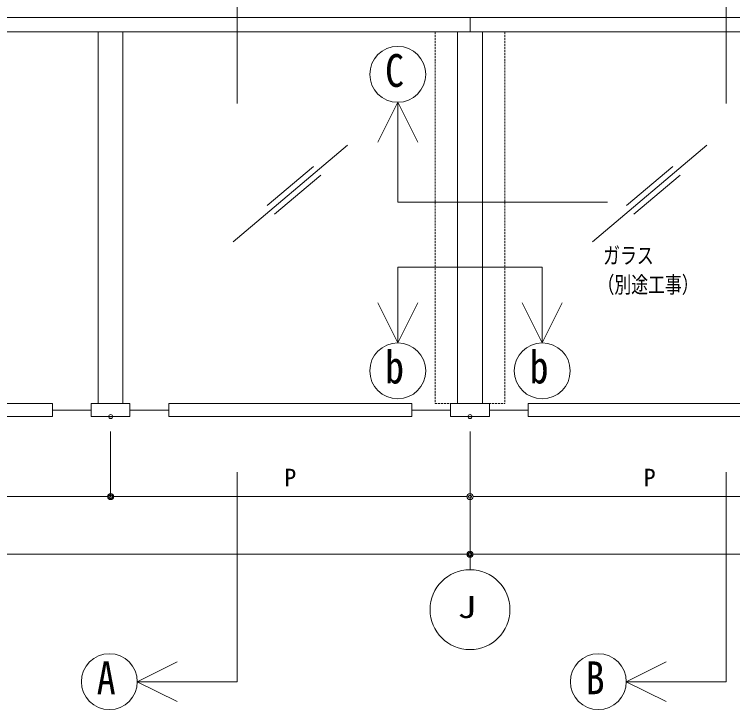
# Model space of a CAD drawing. Units: millimetres, scale not verified. Extents: x -1262 to 1261, y -891 to 891.
# Drawn here: x -839.8 to -480, y -684.3 to -335.9 of the extents above; entities that cross this region are included whole.
import ezdxf
from ezdxf.enums import TextEntityAlignment as Align

# ---------------------------------------------------------------- set-up
doc = ezdxf.new("R2010")
doc.units = ezdxf.units.MM
doc.header["$LTSCALE"] = 4
doc.header["$PDMODE"] = 32
doc.header["$PDSIZE"] = 2
doc.linetypes.add('USER5', pattern=[0.375, 0.25, -0.125])
for name, color, linetype, lineweight in [('0-0_0', 3, 'Continuous', 18), ('0-1_CSLAYER2', 7, 'Continuous', 18), ('0-4_Defpoints', 7, 'Continuous', 18), ('0-5_41_U+FF71_U+FF99_U+FF90', 7, 'Continuous', 18), ('0-7_CSLAYER3', 7, 'Continuous', 18), ('0-B_1手摺寸法', 3, 'Continuous', 18)]:
    doc.layers.add(name, color=color, linetype=linetype, lineweight=lineweight)
doc.layers.add('0-8_MOJI', color=7, linetype='Continuous')
doc.styles.add('ＭＳ ゴシック', font='')
doc.styles.get('ＭＳ ゴシック').set_extended_font_data('MS Gothic')

# ---------------------------------------------------------------- blocks, each defined once
blk = doc.blocks.new('_Origin2')
at = {"layer": '0-0_0', "color": 7, "lineweight": 9}
blk.add_line((-0.5, 0), (-1, 0), dxfattribs=at)
for radius in [0.5, 0.25]:
    blk.add_circle((0, 0), radius, dxfattribs=at)
blk = doc.blocks.new('D149')
at = {"layer": '0-1_CSLAYER2', "lineweight": 9}
for p, q in [((4851.883, 2376.656), (4851.883, 2315.131)), ((4854.883, 2315.131), (5388.883, 2315.131))]:
    blk.add_line(p, q, dxfattribs=at)
at = {"layer": '0-4_Defpoints'}
blk.add_point((4851.883, 2384.156), dxfattribs=at)
at = {"layer": '0-1_CSLAYER2', "xscale": 3, "yscale": 3, "rotation": 180}
blk.add_blockref('_Origin2', (4851.883, 2315.131), dxfattribs=at)
blk = doc.blocks.new('D150')
at = {"layer": '0-1_CSLAYER2', "lineweight": 9}
for p, q in [((4851.883, 2376.656), (4851.883, 2344.044)), ((5031.883, 2376.656), (5031.883, 2344.044)), ((4854.883, 2344.044), (5028.883, 2344.044))]:
    blk.add_line(p, q, dxfattribs=at)
at = {"layer": '0-4_Defpoints'}
for p in [(4851.883, 2384.156), (5031.883, 2384.156), (5031.883, 2344.044)]:
    blk.add_point(p, dxfattribs=at)
at = {"layer": '0-1_CSLAYER2', "xscale": 3, "yscale": 3, "rotation": 180}
blk.add_blockref('_Origin2', (4851.883, 2344.044), dxfattribs=at)
at = {"layer": '0-1_CSLAYER2', "xscale": 3, "yscale": 3}
blk.add_blockref('_Origin2', (5031.883, 2344.044), dxfattribs=at)
at = {"layer": '0-1_CSLAYER2', "style": 'ＭＳ ゴシック'}
blk.add_text('P', height=8.798, dxfattribs=at).set_placement((4938.883, 2346.594), align=Align.BOTTOM_LEFT)
blk = doc.blocks.new('EDDIM0021')
at = {"layer": '0-0_0', "color": 7}
blk.add_circle((146.833, 152.4195), 4, dxfattribs=at)
at = {"layer": '0-0_0', "color": 7, "style": 'ＭＳ ゴシック', "width": 1.25}
blk.add_text('J', height=2.199, dxfattribs=at).set_placement((145.583, 150.9195), align=Align.BOTTOM_LEFT)
blk = doc.blocks.new('D154')
at = {"layer": '0-1_CSLAYER2', "lineweight": 9}
for p, q in [((4851.883, 2376.656), (4851.883, 2315.131)), ((4314.883, 2315.131), (4848.883, 2315.131))]:
    blk.add_line(p, q, dxfattribs=at)
at = {"layer": '0-4_Defpoints'}
for p in [(4851.883, 2384.156), (4851.883, 2315.131)]:
    blk.add_point(p, dxfattribs=at)
at = {"layer": '0-1_CSLAYER2', "xscale": 3, "yscale": 3}
blk.add_blockref('_Origin2', (4851.883, 2315.131), dxfattribs=at)
blk = doc.blocks.new('D156')
at = {"layer": '0-1_CSLAYER2', "lineweight": 9}
for p, q in [((4671.883, 2376.656), (4671.883, 2344.044)), ((4851.883, 2376.656), (4851.883, 2344.044)), ((4848.883, 2344.044), (4674.883, 2344.044))]:
    blk.add_line(p, q, dxfattribs=at)
at = {"layer": '0-4_Defpoints'}
for p in [(4671.883, 2384.156), (4851.883, 2384.156), (4671.883, 2344.044)]:
    blk.add_point(p, dxfattribs=at)
at = {"layer": '0-1_CSLAYER2', "xscale": 3, "yscale": 3, "rotation": 180}
blk.add_blockref('_Origin2', (4671.883, 2344.044), dxfattribs=at)
at = {"layer": '0-1_CSLAYER2', "xscale": 3, "yscale": 3}
blk.add_blockref('_Origin2', (4851.883, 2344.044), dxfattribs=at)
at = {"layer": '0-1_CSLAYER2', "style": 'ＭＳ ゴシック'}
blk.add_text('P', height=8.798, dxfattribs=at).set_placement((4758.883, 2346.594), align=Align.BOTTOM_LEFT)
blk = doc.blocks.new('D157')
at = {"layer": '0-1_CSLAYER2', "lineweight": 9}
for p, q in [((4491.883, 2376.656), (4491.883, 2344.044)), ((4671.883, 2376.656), (4671.883, 2344.044)), ((4668.883, 2344.044), (4494.883, 2344.044))]:
    blk.add_line(p, q, dxfattribs=at)
at = {"layer": '0-4_Defpoints'}
for p in [(4491.883, 2384.156), (4671.883, 2384.156), (4491.883, 2344.044)]:
    blk.add_point(p, dxfattribs=at)
at = {"layer": '0-1_CSLAYER2', "xscale": 3, "yscale": 3, "rotation": 180}
blk.add_blockref('_Origin2', (4491.883, 2344.044), dxfattribs=at)
at = {"layer": '0-1_CSLAYER2', "xscale": 3, "yscale": 3}
blk.add_blockref('_Origin2', (4671.883, 2344.044), dxfattribs=at)
at = {"layer": '0-1_CSLAYER2', "style": 'ＭＳ ゴシック'}
blk.add_text('P', height=8.798, dxfattribs=at).set_placement((4578.883, 2346.594), align=Align.BOTTOM_LEFT)

msp = doc.modelspace()

# ---------------------------------------------------------------- linework, layer by layer
at = {"layer": '0-1_CSLAYER2', "color": 3, "linetype": 'USER5'}
for p, q in [((-629.061, -344.615), (-629.061, -530.915)), ((-594.061, -344.615), (-594.061, -530.915)), ((-629.061, -530.915), (-594.061, -530.915))]:
    msp.add_line(p, q, dxfattribs=at)
at = {"layer": '0-5_41_U+FF71_U+FF99_U+FF90'}
for p, q in [((-71.561, -337.415), (-1171.261, -337.415)), ((-78.761, -344.615), (-1171.261, -344.615)), ((-797.761, -344.615), (-797.761, -530.915)), ((-785.361, -344.615), (-785.361, -530.915)), ((-617.761, -344.615), (-617.761, -530.915)), ((-605.361, -344.615), (-605.361, -530.915)), ((-820.661, -534.165), (-801.261, -534.165)), ((-781.861, -534.165), (-762.461, -534.165)), ((-640.661, -534.165), (-621.261, -534.165)), ((-601.861, -534.165), (-582.461, -534.165))]:
    msp.add_line(p, q, dxfattribs=at)
for points in [[(-942.461, -537.415), (-820.661, -537.415), (-820.661, -530.915), (-942.461, -530.915)], [(-781.861, -537.415), (-801.261, -537.415), (-801.261, -530.915), (-781.861, -530.915)], [(-762.461, -537.415), (-640.661, -537.415), (-640.661, -530.915), (-762.461, -530.915)], [(-601.861, -537.415), (-621.261, -537.415), (-621.261, -530.915), (-601.861, -530.915)], [(-582.461, -537.415), (-460.661, -537.415), (-460.661, -530.915), (-582.461, -530.915)]]:
    msp.add_lwpolyline(points, close=True, dxfattribs=at)
at = {"layer": '0-7_CSLAYER3', "color": 4}
for p, q in [((-728.182, -275.567), (-728.182, -380.547)), ((-483.282, -275.567), (-483.282, -380.547)), ((-647.753, -379.963), (-637.753, -399.963)), ((-647.753, -429.963), (-542.773, -429.963)), ((-647.753, -500.514), (-637.753, -480.514)), ((-575.368, -500.514), (-585.368, -480.514)), ((-728.182, -670.251), (-728.182, -565.271)), ((-483.282, -670.251), (-483.282, -565.271)), ((-778.182, -670.251), (-758.182, -660.251)), ((-533.282, -670.251), (-513.282, -660.251))]:
    msp.add_line(p, q, dxfattribs=at)
at = {"layer": '0-7_CSLAYER3', "color": 5}
for p, q in [((-730.239, -449.96), (-672.882, -401.427)), ((-550.239, -449.96), (-492.882, -401.427)), ((-713.123, -431.745), (-690.031, -412.205)), ((-533.123, -431.745), (-510.031, -412.205)), ((-709.442, -436.095), (-686.35, -416.556)), ((-529.442, -436.095), (-506.35, -416.556))]:
    msp.add_line(p, q, dxfattribs=at)
at = {"layer": '0-7_CSLAYER3', "color": 4}
for points in [[(-647.753, -429.963), (-647.753, -379.963), (-657.753, -399.963)], [(-647.753, -462.543), (-647.753, -500.514), (-657.753, -480.514)], [(-647.753, -462.543), (-575.368, -462.543), (-575.368, -500.514), (-565.368, -480.514)], [(-728.182, -670.251), (-778.182, -670.251), (-758.182, -680.251)], [(-483.282, -670.251), (-533.282, -670.251), (-513.282, -680.251)]]:
    msp.add_lwpolyline(points, dxfattribs=at)
for centre in [(-647.753, -365.963), (-647.753, -514.514), (-575.368, -514.514), (-792.182, -670.251), (-547.282, -670.251)]:
    msp.add_circle(centre, 14, dxfattribs=at)
at = {"layer": '0-B_1手摺寸法'}
for p, q in [((-611.561, -344.615), (-611.561, -337.415)), ((-611.561, -614.149), (-611.561, -606.439))]:
    msp.add_line(p, q, dxfattribs=at)

# ---------------------------------------------------------------- block references
at = {"layer": '0-0_0', "xscale": 5, "yscale": 5}
msp.add_blockref('EDDIM0021', (-1345.726, -1396.246), dxfattribs=at)
at = {"layer": '0-1_CSLAYER2'}
for name in ['D154', 'D157', 'D156', 'D149', 'D150']:
    msp.add_blockref(name, (-5463.443, -2921.57), dxfattribs=at)

# ---------------------------------------------------------------- texts
at = {"layer": '0-7_CSLAYER3', "style": 'ＭＳ ゴシック', "width": 0.75}
for s, p in [('ガラス', (-544.884, -463.335)), ('（別途工事）', (-547.68, -477.94))]:
    msp.add_text(s, height=8.248, dxfattribs=at).set_placement(p, align=Align.BOTTOM_LEFT)
at = {"layer": '0-8_MOJI', "style": 'ＭＳ ゴシック', "width": 0.85}
for s, p in [('C', (-654.1, -377.163)), ('b', (-654.1, -525.714)), ('b', (-581.715, -525.714)), ('A', (-798.529, -681.451)), ('B', (-553.629, -681.451))]:
    msp.add_text(s, height=16.42, dxfattribs=at).set_placement(p, align=Align.BOTTOM_LEFT)

doc.saveas('drawing.dxf')
